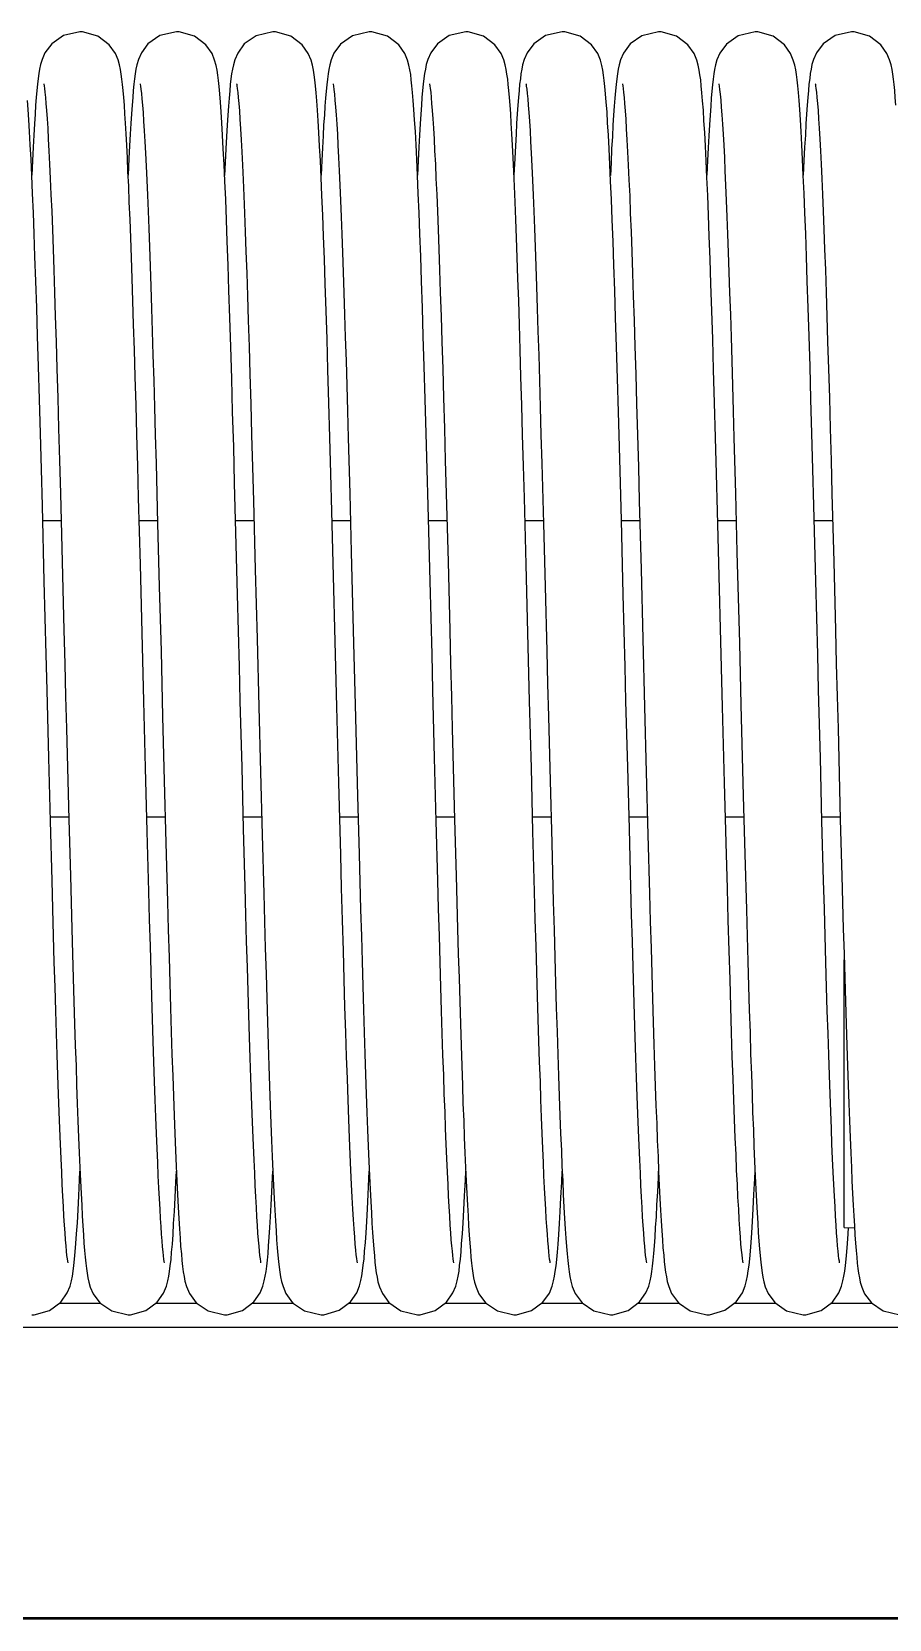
# Model space of a CAD drawing. Header units: millimetres. Extents: x 21899 to 38731, y -5425 to 3612.
# Drawn here: x 23030.2 to 23101.3, y -2790.7 to -2658.9 of the extents above; entities that cross this region are included whole.
import ezdxf

# ---------------------------------------------------------------- set-up
doc = ezdxf.new("R2010")
doc.units = ezdxf.units.MM

msp = doc.modelspace()

# ---------------------------------------------------------------- linework, layer by layer
at = {"color": 7, "linetype": 'Continuous'}
for p, q in [((23056.43, -2692.61), (23056.56, -2697.24)), ((23088.43, -2692.61), (23088.56, -2697.24)), ((23040.49, -2694.75), (23040.62, -2699.74)), ((23072.49, -2694.75), (23072.62, -2699.74)), ((23032.56, -2697.25), (23032.71, -2702.91)), ((23056.56, -2697.24), (23056.68, -2702.1)), ((23064.56, -2697.25), (23064.71, -2702.91)), ((23088.56, -2697.24), (23088.68, -2702.1)), ((23096.56, -2697.25), (23096.71, -2702.91)), ((23031.22, -2704.51), (23031.06, -2698.28)), ((23039.19, -2703.14), (23039.04, -2697.61)), ((23048.57, -2697.84), (23048.72, -2703.54)), ((23063.22, -2704.51), (23063.06, -2698.28)), ((23071.19, -2703.14), (23071.04, -2697.61)), ((23080.57, -2697.84), (23080.72, -2703.54)), ((23095.22, -2704.51), (23095.06, -2698.28)), ((23031.09, -2699.47), (23032.62, -2699.47)), ((23039.09, -2699.47), (23040.62, -2699.47)), ((23040.62, -2699.74), (23040.76, -2704.97)), ((23047.09, -2699.47), (23048.62, -2699.47)), ((23055.09, -2699.47), (23056.62, -2699.47)), ((23063.09, -2699.47), (23064.62, -2699.47)), ((23071.09, -2699.47), (23072.62, -2699.47)), ((23072.62, -2699.74), (23072.76, -2704.97)), ((23079.09, -2699.47), (23080.62, -2699.47)), ((23087.09, -2699.47), (23088.62, -2699.47)), ((23095.09, -2699.47), (23096.62, -2699.47)), ((23056.68, -2702.1), (23056.88, -2709.67)), ((23088.68, -2702.1), (23088.88, -2709.67)), ((23039.33, -2708.82), (23039.19, -2703.14)), ((23048.72, -2703.54), (23048.87, -2709.3)), ((23071.33, -2708.82), (23071.19, -2703.14)), ((23080.72, -2703.54), (23080.87, -2709.3)), ((23031.73, -2724.45), (23031.6, -2719.18)), ((23063.73, -2724.45), (23063.6, -2719.18)), ((23095.73, -2724.45), (23095.6, -2719.18)), ((23039.75, -2725.31), (23039.62, -2720.01)), ((23041.17, -2721.08), (23041.31, -2726.24)), ((23047.75, -2725.09), (23047.62, -2719.95)), ((23049.15, -2720.38), (23049.29, -2725.57)), ((23071.75, -2725.31), (23071.62, -2720.01)), ((23073.17, -2721.08), (23073.31, -2726.24)), ((23079.75, -2725.09), (23079.62, -2719.95)), ((23081.15, -2720.38), (23081.29, -2725.57)), ((23055.81, -2727.21), (23055.65, -2721.26)), ((23057.2, -2722.33), (23057.33, -2727.18)), ((23087.81, -2727.21), (23087.65, -2721.26)), ((23089.2, -2722.33), (23089.33, -2727.18)), ((23031.72, -2724.08), (23033.25, -2724.08)), ((23031.86, -2729.38), (23031.73, -2724.45)), ((23033.25, -2724.3), (23033.38, -2728.98)), ((23039.72, -2724.08), (23041.25, -2724.08)), ((23047.72, -2724.08), (23049.25, -2724.08)), ((23047.88, -2729.92), (23047.75, -2725.09)), ((23055.72, -2724.08), (23057.25, -2724.08)), ((23063.72, -2724.08), (23065.25, -2724.08)), ((23063.86, -2729.38), (23063.73, -2724.45)), ((23065.25, -2724.3), (23065.38, -2728.98)), ((23071.72, -2724.08), (23073.25, -2724.08)), ((23079.72, -2724.08), (23081.25, -2724.08)), ((23079.88, -2729.92), (23079.75, -2725.09)), ((23087.72, -2724.08), (23089.25, -2724.08)), ((23095.72, -2724.08), (23097.25, -2724.08)), ((23095.86, -2729.38), (23095.73, -2724.45)), ((23097.25, -2724.3), (23097.38, -2728.98)), ((23039.89, -2730.27), (23039.75, -2725.31)), ((23041.31, -2726.24), (23041.44, -2731.14)), ((23049.29, -2725.57), (23049.42, -2730.45)), ((23071.89, -2730.27), (23071.75, -2725.31)), ((23073.31, -2726.24), (23073.44, -2731.14)), ((23081.29, -2725.57), (23081.42, -2730.45)), ((23057.33, -2727.18), (23057.46, -2731.78)), ((23089.33, -2727.18), (23089.46, -2731.78)), ((23033.38, -2728.98), (23033.5, -2733.37)), ((23065.38, -2728.98), (23065.5, -2733.37)), ((23097.38, -2728.98), (23097.5, -2733.37)), ((23097.5, -2733.37), (23097.56, -2735.46)), ((23097.57, -2758.16), (23097.57, -2735.94)), ((23097.57, -2758.16), (23098.43, -2758.21)), ((23097.84, -2759.5), (23097.9, -2758.69)), ((23097.9, -2758.69), (23097.93, -2758.18)), ((23035.9, -2764.47), (23032.44, -2764.47)), ((23043.9, -2764.47), (23040.44, -2764.47)), ((23051.91, -2764.47), (23048.44, -2764.47)), ((23059.91, -2764.47), (23056.43, -2764.47)), ((23067.9, -2764.47), (23064.44, -2764.47)), ((23075.9, -2764.47), (23072.44, -2764.47)), ((23083.91, -2764.47), (23080.44, -2764.47)), ((23091.91, -2764.47), (23088.43, -2764.47)), ((23099.9, -2764.47), (23096.44, -2764.47)), ((23550.07, -2766.47), (22334.07, -2766.47)), ((25027.76, -2790.56), (22358.76, -2790.56))]:
    msp.add_line(p, q, dxfattribs=at)
at = {"color": 9, "linetype": 'Continuous'}
msp.add_line((25027.76, -2790.69), (22358.76, -2790.69), dxfattribs=at)
at = {"color": 7, "linetype": 'Continuous'}
for points in [[(23034.18, -2658.91), (23032.81, -2659.23), (23031.83, -2659.91), (23031.27, -2660.66), (23031.03, -2661.22), (23030.9, -2661.64), (23030.83, -2662.01), (23030.76, -2662.39), (23030.71, -2662.8), (23030.65, -2663.26), (23030.6, -2663.78), (23030.55, -2664.36), (23030.5, -2665.01)], [(23037.86, -2665.01), (23037.81, -2664.37), (23037.76, -2663.8), (23037.71, -2663.29), (23037.66, -2662.84), (23037.6, -2662.43), (23037.54, -2662.05), (23037.46, -2661.66), (23037.34, -2661.24), (23037.12, -2660.71), (23036.6, -2659.99), (23035.66, -2659.28), (23034.39, -2658.92), (23034.18, -2658.91)], [(23042.18, -2658.91), (23040.8, -2659.23), (23039.82, -2659.92), (23039.27, -2660.67), (23039.02, -2661.23), (23038.9, -2661.65), (23038.82, -2662.02), (23038.76, -2662.4), (23038.71, -2662.81), (23038.65, -2663.27), (23038.6, -2663.79), (23038.55, -2664.37), (23038.5, -2665.02)], [(23047.09, -2699.46), (23047.01, -2696.38), (23046.93, -2693.38), (23046.84, -2690.47), (23046.77, -2687.69), (23046.69, -2685.08), (23046.61, -2682.65), (23046.54, -2680.38), (23046.47, -2678.28), (23046.4, -2676.33), (23046.33, -2674.52), (23046.27, -2672.85), (23046.2, -2671.32), (23046.14, -2669.92), (23046.07, -2668.64), (23046.01, -2667.5), (23045.95, -2666.47), (23045.9, -2665.56), (23045.84, -2664.76), (23045.78, -2664.07), (23045.73, -2663.47), (23045.67, -2662.95), (23045.61, -2662.51), (23045.55, -2662.11), (23045.47, -2661.72), (23045.35, -2661.28), (23045.13, -2660.73), (23044.61, -2660), (23043.67, -2659.29), (23042.4, -2658.92), (23042.18, -2658.91)], [(23050.18, -2658.91), (23048.79, -2659.24), (23047.81, -2659.93), (23047.26, -2660.68), (23047.02, -2661.24), (23046.9, -2661.66), (23046.82, -2662.03), (23046.76, -2662.42), (23046.7, -2662.83), (23046.65, -2663.3), (23046.6, -2663.83), (23046.55, -2664.42), (23046.5, -2665.09)], [(23053.83, -2664.66), (23053.77, -2663.99), (23053.72, -2663.41), (23053.67, -2662.91), (23053.61, -2662.48), (23053.55, -2662.09), (23053.47, -2661.7), (23053.35, -2661.27), (23053.12, -2660.72), (23052.61, -2659.99), (23051.67, -2659.29), (23050.4, -2658.92), (23050.18, -2658.91)], [(23058.18, -2658.91), (23056.78, -2659.24), (23055.8, -2659.94), (23055.25, -2660.69), (23055.02, -2661.25), (23054.9, -2661.67), (23054.82, -2662.04), (23054.76, -2662.42), (23054.7, -2662.84), (23054.65, -2663.31), (23054.6, -2663.84), (23054.55, -2664.43), (23054.5, -2665.09)], [(23061.83, -2664.61), (23061.77, -2663.96), (23061.72, -2663.39), (23061.66, -2662.9), (23061.61, -2662.47), (23061.55, -2662.08), (23061.47, -2661.69), (23061.35, -2661.27), (23061.13, -2660.73), (23060.62, -2660.01), (23059.68, -2659.29), (23058.4, -2658.92), (23058.18, -2658.91)], [(23066.18, -2658.91), (23064.81, -2659.23), (23063.83, -2659.91), (23063.27, -2660.66), (23063.03, -2661.22), (23062.9, -2661.64), (23062.83, -2662.01), (23062.76, -2662.39), (23062.71, -2662.8), (23062.65, -2663.26), (23062.6, -2663.78), (23062.55, -2664.36), (23062.5, -2665.01)], [(23069.86, -2665.01), (23069.81, -2664.37), (23069.76, -2663.8), (23069.71, -2663.29), (23069.66, -2662.84), (23069.6, -2662.43), (23069.54, -2662.05), (23069.46, -2661.66), (23069.34, -2661.24), (23069.12, -2660.71), (23068.6, -2659.99), (23067.66, -2659.28), (23066.39, -2658.92), (23066.18, -2658.91)], [(23074.18, -2658.91), (23072.8, -2659.23), (23071.82, -2659.92), (23071.27, -2660.67), (23071.02, -2661.23), (23070.9, -2661.65), (23070.82, -2662.02), (23070.76, -2662.4), (23070.71, -2662.81), (23070.65, -2663.27), (23070.6, -2663.79), (23070.55, -2664.37), (23070.5, -2665.02)], [(23079.09, -2699.46), (23079.01, -2696.38), (23078.93, -2693.38), (23078.84, -2690.47), (23078.77, -2687.69), (23078.69, -2685.08), (23078.61, -2682.65), (23078.54, -2680.38), (23078.47, -2678.28), (23078.4, -2676.33), (23078.33, -2674.52), (23078.27, -2672.85), (23078.2, -2671.32), (23078.14, -2669.92), (23078.07, -2668.64), (23078.01, -2667.5), (23077.95, -2666.47), (23077.9, -2665.56), (23077.84, -2664.76), (23077.78, -2664.07), (23077.73, -2663.47), (23077.67, -2662.95), (23077.61, -2662.51), (23077.55, -2662.11), (23077.47, -2661.72), (23077.35, -2661.28), (23077.13, -2660.73), (23076.61, -2660), (23075.67, -2659.29), (23074.4, -2658.92), (23074.18, -2658.91)], [(23082.18, -2658.91), (23080.79, -2659.24), (23079.81, -2659.93), (23079.26, -2660.68), (23079.02, -2661.24), (23078.9, -2661.66), (23078.82, -2662.03), (23078.76, -2662.42), (23078.7, -2662.83), (23078.65, -2663.3), (23078.6, -2663.83), (23078.55, -2664.42), (23078.5, -2665.09)], [(23085.83, -2664.66), (23085.77, -2663.99), (23085.72, -2663.41), (23085.67, -2662.91), (23085.61, -2662.48), (23085.55, -2662.09), (23085.47, -2661.7), (23085.35, -2661.27), (23085.12, -2660.72), (23084.61, -2659.99), (23083.67, -2659.29), (23082.4, -2658.92), (23082.18, -2658.91)], [(23090.18, -2658.91), (23088.78, -2659.24), (23087.8, -2659.94), (23087.25, -2660.69), (23087.02, -2661.25), (23086.9, -2661.67), (23086.82, -2662.04), (23086.76, -2662.42), (23086.7, -2662.84), (23086.65, -2663.31), (23086.6, -2663.84), (23086.55, -2664.43), (23086.5, -2665.09)], [(23093.83, -2664.61), (23093.77, -2663.96), (23093.72, -2663.39), (23093.66, -2662.9), (23093.61, -2662.47), (23093.55, -2662.08), (23093.47, -2661.69), (23093.35, -2661.27), (23093.13, -2660.73), (23092.62, -2660.01), (23091.68, -2659.29), (23090.4, -2658.92), (23090.18, -2658.91)], [(23098.18, -2658.91), (23096.81, -2659.23), (23095.83, -2659.91), (23095.27, -2660.66), (23095.03, -2661.22), (23094.9, -2661.64), (23094.83, -2662.01), (23094.76, -2662.39), (23094.71, -2662.8), (23094.65, -2663.26), (23094.6, -2663.78), (23094.55, -2664.36), (23094.5, -2665.01)], [(23101.86, -2665.01), (23101.81, -2664.37), (23101.76, -2663.8), (23101.71, -2663.29), (23101.66, -2662.84), (23101.6, -2662.43), (23101.54, -2662.05), (23101.46, -2661.66), (23101.34, -2661.24), (23101.12, -2660.71), (23100.6, -2659.99), (23099.66, -2659.28), (23098.39, -2658.92), (23098.18, -2658.91)], [(23031.17, -2663.25), (23031.18, -2663.26), (23031.2, -2663.39), (23031.23, -2663.62), (23031.27, -2663.94), (23031.31, -2664.36), (23031.35, -2664.86), (23031.4, -2665.46), (23031.45, -2666.14), (23031.5, -2666.93), (23031.55, -2667.82), (23031.6, -2668.81), (23031.66, -2669.9), (23031.71, -2671.1), (23031.77, -2672.41), (23031.83, -2673.82), (23031.89, -2675.33), (23031.95, -2676.96), (23032.01, -2678.69), (23032.07, -2680.55), (23032.13, -2682.53), (23032.2, -2684.64), (23032.27, -2686.9), (23032.34, -2689.3), (23032.41, -2691.84), (23032.48, -2694.5), (23032.56, -2697.25)], [(23039.17, -2663.24), (23039.18, -2663.27), (23039.2, -2663.42), (23039.24, -2663.68), (23039.28, -2664.03), (23039.32, -2664.48), (23039.36, -2665.01), (23039.41, -2665.63), (23039.46, -2666.34), (23039.51, -2667.14), (23039.56, -2668.02), (23039.61, -2669), (23039.67, -2670.07), (23039.72, -2671.22), (23039.77, -2672.47), (23039.83, -2673.81), (23039.88, -2675.24), (23039.94, -2676.76), (23040, -2678.37), (23040.05, -2680.07), (23040.11, -2681.88), (23040.17, -2683.78), (23040.23, -2685.77), (23040.3, -2687.87), (23040.36, -2690.07), (23040.42, -2692.37), (23040.49, -2694.75)], [(23047.17, -2663.25), (23047.18, -2663.26), (23047.2, -2663.39), (23047.23, -2663.63), (23047.27, -2663.96), (23047.31, -2664.38), (23047.35, -2664.88), (23047.4, -2665.49), (23047.45, -2666.18), (23047.5, -2666.98), (23047.55, -2667.88), (23047.61, -2668.88), (23047.66, -2669.99), (23047.72, -2671.2), (23047.78, -2672.53), (23047.83, -2673.96), (23047.89, -2675.51), (23047.95, -2677.16), (23048.02, -2678.94), (23048.08, -2680.84), (23048.14, -2682.87), (23048.21, -2685.04), (23048.28, -2687.35), (23048.35, -2689.8), (23048.42, -2692.38), (23048.5, -2695.07), (23048.57, -2697.84)], [(23055.17, -2663.24), (23055.18, -2663.27), (23055.2, -2663.43), (23055.24, -2663.71), (23055.28, -2664.1), (23055.33, -2664.58), (23055.38, -2665.16), (23055.43, -2665.82), (23055.48, -2666.58), (23055.53, -2667.42), (23055.58, -2668.34), (23055.63, -2669.35), (23055.68, -2670.45), (23055.74, -2671.64), (23055.79, -2672.91), (23055.85, -2674.27), (23055.9, -2675.72), (23055.96, -2677.25), (23056.01, -2678.87), (23056.07, -2680.58), (23056.13, -2682.38), (23056.19, -2684.26), (23056.25, -2686.22), (23056.31, -2688.27), (23056.37, -2690.4), (23056.43, -2692.61)], [(23063.17, -2663.25), (23063.18, -2663.26), (23063.2, -2663.39), (23063.23, -2663.62), (23063.27, -2663.94), (23063.31, -2664.36), (23063.35, -2664.86), (23063.4, -2665.46), (23063.45, -2666.14), (23063.5, -2666.93), (23063.55, -2667.82), (23063.6, -2668.81), (23063.66, -2669.9), (23063.71, -2671.1), (23063.77, -2672.41), (23063.83, -2673.82), (23063.89, -2675.33), (23063.95, -2676.96), (23064.01, -2678.69), (23064.07, -2680.55), (23064.13, -2682.53), (23064.2, -2684.64), (23064.27, -2686.9), (23064.34, -2689.3), (23064.41, -2691.84), (23064.48, -2694.5), (23064.56, -2697.25)], [(23071.17, -2663.24), (23071.18, -2663.27), (23071.2, -2663.42), (23071.24, -2663.68), (23071.28, -2664.03), (23071.32, -2664.48), (23071.36, -2665.01), (23071.41, -2665.63), (23071.46, -2666.34), (23071.51, -2667.14), (23071.56, -2668.02), (23071.61, -2669), (23071.67, -2670.07), (23071.72, -2671.22), (23071.77, -2672.47), (23071.83, -2673.81), (23071.88, -2675.24), (23071.94, -2676.76), (23072, -2678.37), (23072.05, -2680.07), (23072.11, -2681.88), (23072.17, -2683.78), (23072.23, -2685.77), (23072.3, -2687.87), (23072.36, -2690.07), (23072.42, -2692.37), (23072.49, -2694.75)], [(23079.17, -2663.25), (23079.18, -2663.26), (23079.2, -2663.39), (23079.23, -2663.63), (23079.27, -2663.96), (23079.31, -2664.38), (23079.35, -2664.88), (23079.4, -2665.49), (23079.45, -2666.18), (23079.5, -2666.98), (23079.55, -2667.88), (23079.61, -2668.88), (23079.66, -2669.99), (23079.72, -2671.2), (23079.78, -2672.53), (23079.83, -2673.96), (23079.89, -2675.51), (23079.95, -2677.16), (23080.02, -2678.94), (23080.08, -2680.84), (23080.14, -2682.87), (23080.21, -2685.04), (23080.28, -2687.35), (23080.35, -2689.8), (23080.42, -2692.38), (23080.5, -2695.07), (23080.57, -2697.84)], [(23087.17, -2663.24), (23087.18, -2663.27), (23087.2, -2663.43), (23087.24, -2663.71), (23087.28, -2664.1), (23087.33, -2664.58), (23087.38, -2665.16), (23087.43, -2665.82), (23087.48, -2666.58), (23087.53, -2667.42), (23087.58, -2668.34), (23087.63, -2669.35), (23087.68, -2670.45), (23087.74, -2671.64), (23087.79, -2672.91), (23087.85, -2674.27), (23087.9, -2675.72), (23087.96, -2677.25), (23088.01, -2678.87), (23088.07, -2680.58), (23088.13, -2682.38), (23088.19, -2684.26), (23088.25, -2686.22), (23088.31, -2688.27), (23088.37, -2690.4), (23088.43, -2692.61)], [(23095.17, -2663.25), (23095.18, -2663.26), (23095.2, -2663.39), (23095.23, -2663.62), (23095.27, -2663.94), (23095.31, -2664.36), (23095.35, -2664.86), (23095.4, -2665.46), (23095.45, -2666.14), (23095.5, -2666.93), (23095.55, -2667.82), (23095.6, -2668.81), (23095.66, -2669.9), (23095.71, -2671.1), (23095.77, -2672.41), (23095.83, -2673.82), (23095.89, -2675.33), (23095.95, -2676.96), (23096.01, -2678.69), (23096.07, -2680.55), (23096.13, -2682.53), (23096.2, -2684.64), (23096.27, -2686.9), (23096.34, -2689.3), (23096.41, -2691.84), (23096.48, -2694.5), (23096.56, -2697.25)], [(23031.06, -2698.28), (23030.98, -2695.22), (23030.89, -2692.25), (23030.81, -2689.4), (23030.74, -2686.7), (23030.66, -2684.17), (23030.59, -2681.82), (23030.51, -2679.62), (23030.44, -2677.58), (23030.38, -2675.69), (23030.31, -2673.94), (23030.24, -2672.33), (23030.18, -2670.85), (23030.12, -2669.5), (23030.06, -2668.29), (23030, -2667.19), (23029.94, -2666.22), (23029.88, -2665.36), (23029.83, -2664.61)], [(23030.5, -2665.01), (23030.45, -2665.75), (23030.4, -2666.57), (23030.35, -2667.49), (23030.29, -2668.5), (23030.23, -2669.63), (23030.18, -2670.83)], [(23039.04, -2697.61), (23038.97, -2694.94), (23038.9, -2692.37), (23038.83, -2689.9), (23038.76, -2687.55), (23038.69, -2685.32), (23038.63, -2683.22), (23038.57, -2681.25), (23038.51, -2679.39), (23038.45, -2677.65), (23038.39, -2676.02), (23038.33, -2674.49), (23038.27, -2673.06), (23038.22, -2671.74), (23038.16, -2670.51), (23038.11, -2669.38), (23038.06, -2668.34), (23038.01, -2667.38), (23037.96, -2666.51), (23037.91, -2665.72), (23037.86, -2665.01)], [(23038.5, -2665.02), (23038.45, -2665.74), (23038.4, -2666.54), (23038.35, -2667.42), (23038.3, -2668.39), (23038.24, -2669.44), (23038.18, -2670.83)], [(23046.5, -2665.09), (23046.44, -2665.84), (23046.39, -2666.68), (23046.34, -2667.61), (23046.28, -2668.64), (23046.23, -2669.77), (23046.18, -2670.84)], [(23055.07, -2698.72), (23054.99, -2695.6), (23054.9, -2692.59), (23054.82, -2689.71), (23054.74, -2686.99), (23054.67, -2684.44), (23054.59, -2682.07), (23054.52, -2679.85), (23054.45, -2677.8), (23054.38, -2675.89), (23054.32, -2674.13), (23054.25, -2672.5), (23054.19, -2671), (23054.12, -2669.64), (23054.06, -2668.4), (23054, -2667.29), (23053.94, -2666.3), (23053.89, -2665.43), (23053.83, -2664.66)], [(23054.5, -2665.09), (23054.45, -2665.83), (23054.39, -2666.65), (23054.34, -2667.55), (23054.29, -2668.54), (23054.24, -2669.61), (23054.18, -2670.83)], [(23063.06, -2698.28), (23062.98, -2695.22), (23062.89, -2692.25), (23062.81, -2689.4), (23062.74, -2686.7), (23062.66, -2684.17), (23062.59, -2681.82), (23062.51, -2679.62), (23062.44, -2677.58), (23062.38, -2675.69), (23062.31, -2673.94), (23062.24, -2672.33), (23062.18, -2670.85), (23062.12, -2669.5), (23062.06, -2668.29), (23062, -2667.19), (23061.94, -2666.22), (23061.88, -2665.36), (23061.83, -2664.61)], [(23062.5, -2665.01), (23062.45, -2665.75), (23062.4, -2666.57), (23062.35, -2667.49), (23062.29, -2668.5), (23062.23, -2669.63), (23062.18, -2670.83)], [(23071.04, -2697.61), (23070.97, -2694.94), (23070.9, -2692.37), (23070.83, -2689.9), (23070.76, -2687.55), (23070.69, -2685.32), (23070.63, -2683.22), (23070.57, -2681.25), (23070.51, -2679.39), (23070.45, -2677.65), (23070.39, -2676.02), (23070.33, -2674.49), (23070.27, -2673.06), (23070.22, -2671.74), (23070.16, -2670.51), (23070.11, -2669.38), (23070.06, -2668.34), (23070.01, -2667.38), (23069.96, -2666.51), (23069.91, -2665.72), (23069.86, -2665.01)], [(23070.5, -2665.02), (23070.45, -2665.74), (23070.4, -2666.54), (23070.35, -2667.42), (23070.3, -2668.39), (23070.24, -2669.44), (23070.18, -2670.83)], [(23078.5, -2665.09), (23078.44, -2665.84), (23078.39, -2666.68), (23078.34, -2667.61), (23078.28, -2668.64), (23078.23, -2669.77), (23078.18, -2670.84)], [(23087.07, -2698.72), (23086.99, -2695.6), (23086.9, -2692.59), (23086.82, -2689.71), (23086.74, -2686.99), (23086.67, -2684.44), (23086.59, -2682.07), (23086.52, -2679.85), (23086.45, -2677.8), (23086.38, -2675.89), (23086.32, -2674.13), (23086.25, -2672.5), (23086.19, -2671), (23086.12, -2669.64), (23086.06, -2668.4), (23086, -2667.29), (23085.94, -2666.3), (23085.89, -2665.43), (23085.83, -2664.66)], [(23086.5, -2665.09), (23086.45, -2665.83), (23086.39, -2666.65), (23086.34, -2667.55), (23086.29, -2668.54), (23086.24, -2669.61), (23086.18, -2670.83)], [(23095.06, -2698.28), (23094.98, -2695.22), (23094.89, -2692.25), (23094.81, -2689.4), (23094.74, -2686.7), (23094.66, -2684.17), (23094.59, -2681.82), (23094.51, -2679.62), (23094.44, -2677.58), (23094.38, -2675.69), (23094.31, -2673.94), (23094.24, -2672.33), (23094.18, -2670.85), (23094.12, -2669.5), (23094.06, -2668.29), (23094, -2667.19), (23093.94, -2666.22), (23093.88, -2665.36), (23093.83, -2664.61)], [(23094.5, -2665.01), (23094.45, -2665.75), (23094.4, -2666.57), (23094.35, -2667.49), (23094.29, -2668.5), (23094.23, -2669.63), (23094.18, -2670.83)], [(23055.32, -2708.45), (23055.24, -2705.18), (23055.07, -2698.72)], [(23087.32, -2708.45), (23087.24, -2705.18), (23087.07, -2698.72)], [(23047.62, -2719.95), (23047.47, -2714.47), (23047.4, -2711.6), (23047.33, -2708.66), (23047.25, -2705.63), (23047.09, -2699.46)], [(23079.62, -2719.95), (23079.47, -2714.47), (23079.4, -2711.6), (23079.33, -2708.66), (23079.25, -2705.63), (23079.09, -2699.46)], [(23032.71, -2702.91), (23032.85, -2708.6), (23032.92, -2711.38), (23032.99, -2714.1), (23033.06, -2716.75), (23033.25, -2724.3)], [(23064.71, -2702.91), (23064.85, -2708.6), (23064.92, -2711.38), (23064.99, -2714.1), (23065.06, -2716.75), (23065.25, -2724.3)], [(23096.71, -2702.91), (23096.85, -2708.6), (23096.92, -2711.38), (23096.99, -2714.1), (23097.06, -2716.75), (23097.25, -2724.3)], [(23031.6, -2719.18), (23031.45, -2713.56), (23031.38, -2710.62), (23031.22, -2704.51)], [(23040.76, -2704.97), (23040.9, -2710.34), (23040.96, -2713.04), (23041.03, -2715.74), (23041.17, -2721.08)], [(23063.6, -2719.18), (23063.45, -2713.56), (23063.38, -2710.62), (23063.22, -2704.51)], [(23072.76, -2704.97), (23072.9, -2710.34), (23072.96, -2713.04), (23073.03, -2715.74), (23073.17, -2721.08)], [(23095.6, -2719.18), (23095.45, -2713.56), (23095.38, -2710.62), (23095.22, -2704.51)], [(23039.62, -2720.01), (23039.48, -2714.48), (23039.33, -2708.82)], [(23048.87, -2709.3), (23049.01, -2714.94), (23049.15, -2720.38)], [(23055.65, -2721.26), (23055.49, -2714.96), (23055.32, -2708.45)], [(23071.62, -2720.01), (23071.48, -2714.48), (23071.33, -2708.82)], [(23080.87, -2709.3), (23081.01, -2714.94), (23081.15, -2720.38)], [(23087.65, -2721.26), (23087.49, -2714.96), (23087.32, -2708.45)], [(23056.88, -2709.67), (23057.01, -2714.78), (23057.2, -2722.33)], [(23088.88, -2709.67), (23089.01, -2714.78), (23089.2, -2722.33)], [(23057.19, -2761.09), (23057.17, -2760.97), (23057.14, -2760.75), (23057.1, -2760.44), (23057.06, -2760.04), (23057.01, -2759.55), (23056.97, -2758.97), (23056.92, -2758.29), (23056.87, -2757.51), (23056.82, -2756.64), (23056.76, -2755.66), (23056.71, -2754.59), (23056.65, -2753.4), (23056.6, -2752.11), (23056.54, -2750.72), (23056.48, -2749.21), (23056.42, -2747.58), (23056.36, -2745.83), (23056.29, -2743.97), (23056.23, -2741.97), (23056.16, -2739.85), (23056.1, -2737.59), (23056.03, -2735.2), (23055.95, -2732.67), (23055.88, -2730), (23055.81, -2727.21)], [(23089.19, -2761.09), (23089.17, -2760.97), (23089.14, -2760.75), (23089.1, -2760.44), (23089.06, -2760.04), (23089.01, -2759.55), (23088.97, -2758.97), (23088.92, -2758.29), (23088.87, -2757.51), (23088.82, -2756.64), (23088.76, -2755.66), (23088.71, -2754.59), (23088.65, -2753.4), (23088.6, -2752.11), (23088.54, -2750.72), (23088.48, -2749.21), (23088.42, -2747.58), (23088.36, -2745.83), (23088.29, -2743.97), (23088.23, -2741.97), (23088.16, -2739.85), (23088.1, -2737.59), (23088.03, -2735.2), (23087.95, -2732.67), (23087.88, -2730), (23087.81, -2727.21)], [(23033.19, -2761.09), (23033.17, -2760.97), (23033.14, -2760.77), (23033.1, -2760.49), (23033.07, -2760.13), (23033.03, -2759.7), (23032.98, -2759.19), (23032.94, -2758.62), (23032.9, -2757.97), (23032.85, -2757.24), (23032.81, -2756.44), (23032.76, -2755.57), (23032.71, -2754.61), (23032.66, -2753.57), (23032.61, -2752.45), (23032.56, -2751.25), (23032.51, -2749.96), (23032.46, -2748.57), (23032.4, -2747.09), (23032.35, -2745.52), (23032.29, -2743.84), (23032.23, -2742.07), (23032.17, -2740.19), (23032.11, -2738.21), (23032.05, -2736.14), (23031.99, -2733.97), (23031.93, -2731.72), (23031.86, -2729.38)], [(23041.19, -2761.09), (23041.17, -2760.99), (23041.14, -2760.8), (23041.11, -2760.53), (23041.07, -2760.18), (23041.03, -2759.77), (23040.99, -2759.28), (23040.95, -2758.73), (23040.91, -2758.1), (23040.86, -2757.41), (23040.82, -2756.64), (23040.77, -2755.79), (23040.72, -2754.87), (23040.67, -2753.87), (23040.63, -2752.78), (23040.58, -2751.62), (23040.52, -2750.36), (23040.47, -2749.02), (23040.42, -2747.58), (23040.37, -2746.05), (23040.31, -2744.43), (23040.25, -2742.71), (23040.2, -2740.89), (23040.14, -2738.97), (23040.08, -2736.95), (23040.02, -2734.83), (23039.95, -2732.6), (23039.89, -2730.27)], [(23049.19, -2761.09), (23049.17, -2760.98), (23049.14, -2760.78), (23049.1, -2760.5), (23049.07, -2760.14), (23049.03, -2759.72), (23048.99, -2759.22), (23048.94, -2758.64), (23048.9, -2758), (23048.85, -2757.29), (23048.81, -2756.5), (23048.76, -2755.63), (23048.71, -2754.69), (23048.67, -2753.66), (23048.62, -2752.56), (23048.57, -2751.37), (23048.51, -2750.1), (23048.46, -2748.74), (23048.41, -2747.28), (23048.35, -2745.74), (23048.3, -2744.1), (23048.24, -2742.36), (23048.18, -2740.52), (23048.13, -2738.58), (23048.07, -2736.55), (23048, -2734.43), (23047.94, -2732.22), (23047.88, -2729.92)], [(23065.19, -2761.09), (23065.17, -2760.97), (23065.14, -2760.77), (23065.1, -2760.49), (23065.07, -2760.13), (23065.03, -2759.7), (23064.98, -2759.19), (23064.94, -2758.62), (23064.9, -2757.97), (23064.85, -2757.24), (23064.81, -2756.44), (23064.76, -2755.57), (23064.71, -2754.61), (23064.66, -2753.57), (23064.61, -2752.45), (23064.56, -2751.25), (23064.51, -2749.96), (23064.46, -2748.57), (23064.4, -2747.09), (23064.35, -2745.52), (23064.29, -2743.84), (23064.23, -2742.07), (23064.17, -2740.19), (23064.11, -2738.21), (23064.05, -2736.14), (23063.99, -2733.97), (23063.93, -2731.72), (23063.86, -2729.38)], [(23073.19, -2761.09), (23073.17, -2760.99), (23073.14, -2760.8), (23073.11, -2760.53), (23073.07, -2760.18), (23073.03, -2759.77), (23072.99, -2759.28), (23072.95, -2758.73), (23072.91, -2758.1), (23072.86, -2757.41), (23072.82, -2756.64), (23072.77, -2755.79), (23072.72, -2754.87), (23072.67, -2753.87), (23072.63, -2752.78), (23072.58, -2751.62), (23072.52, -2750.36), (23072.47, -2749.02), (23072.42, -2747.58), (23072.37, -2746.05), (23072.31, -2744.43), (23072.25, -2742.71), (23072.2, -2740.89), (23072.14, -2738.97), (23072.08, -2736.95), (23072.02, -2734.83), (23071.95, -2732.6), (23071.89, -2730.27)], [(23081.19, -2761.09), (23081.17, -2760.98), (23081.14, -2760.78), (23081.1, -2760.5), (23081.07, -2760.14), (23081.03, -2759.72), (23080.99, -2759.22), (23080.94, -2758.64), (23080.9, -2758), (23080.85, -2757.29), (23080.81, -2756.5), (23080.76, -2755.63), (23080.71, -2754.69), (23080.67, -2753.66), (23080.62, -2752.56), (23080.57, -2751.37), (23080.51, -2750.1), (23080.46, -2748.74), (23080.41, -2747.28), (23080.35, -2745.74), (23080.3, -2744.1), (23080.24, -2742.36), (23080.18, -2740.52), (23080.13, -2738.58), (23080.07, -2736.55), (23080, -2734.43), (23079.94, -2732.22), (23079.88, -2729.92)], [(23097.19, -2761.09), (23097.17, -2760.97), (23097.14, -2760.77), (23097.1, -2760.49), (23097.07, -2760.13), (23097.03, -2759.7), (23096.98, -2759.19), (23096.94, -2758.62), (23096.9, -2757.97), (23096.85, -2757.24), (23096.81, -2756.44), (23096.76, -2755.57), (23096.71, -2754.61), (23096.66, -2753.57), (23096.61, -2752.45), (23096.56, -2751.25), (23096.51, -2749.96), (23096.46, -2748.57), (23096.4, -2747.09), (23096.35, -2745.52), (23096.29, -2743.84), (23096.23, -2742.07), (23096.17, -2740.19), (23096.11, -2738.21), (23096.05, -2736.14), (23095.99, -2733.97), (23095.93, -2731.72), (23095.86, -2729.38)], [(23041.44, -2731.14), (23041.5, -2733.47), (23041.57, -2735.72), (23041.63, -2737.88), (23041.69, -2739.95), (23041.75, -2741.92), (23041.81, -2743.8), (23041.87, -2745.59), (23041.93, -2747.28), (23041.99, -2748.88), (23042.05, -2750.38), (23042.11, -2751.78), (23042.16, -2753.09), (23042.22, -2754.31), (23042.27, -2755.43), (23042.32, -2756.47), (23042.38, -2757.41), (23042.43, -2758.27), (23042.48, -2759.05), (23042.53, -2759.75)], [(23049.42, -2730.45), (23049.48, -2732.76), (23049.55, -2734.99), (23049.61, -2737.12), (23049.67, -2739.17), (23049.73, -2741.12), (23049.79, -2742.99), (23049.85, -2744.76), (23049.9, -2746.45), (23049.96, -2748.04), (23050.02, -2749.54), (23050.07, -2750.96), (23050.13, -2752.29), (23050.18, -2753.53), (23050.23, -2754.68), (23050.29, -2755.75), (23050.34, -2756.73), (23050.39, -2757.63), (23050.44, -2758.45), (23050.49, -2759.2)], [(23073.44, -2731.14), (23073.5, -2733.47), (23073.57, -2735.72), (23073.63, -2737.88), (23073.69, -2739.95), (23073.75, -2741.92), (23073.81, -2743.8), (23073.87, -2745.59), (23073.93, -2747.28), (23073.99, -2748.88), (23074.05, -2750.38), (23074.11, -2751.78), (23074.16, -2753.09), (23074.22, -2754.31), (23074.27, -2755.43), (23074.32, -2756.47), (23074.38, -2757.41), (23074.43, -2758.27), (23074.48, -2759.05), (23074.53, -2759.75)], [(23081.42, -2730.45), (23081.48, -2732.76), (23081.55, -2734.99), (23081.61, -2737.12), (23081.67, -2739.17), (23081.73, -2741.12), (23081.79, -2742.99), (23081.85, -2744.76), (23081.9, -2746.45), (23081.96, -2748.04), (23082.02, -2749.54), (23082.07, -2750.96), (23082.13, -2752.29), (23082.18, -2753.53), (23082.23, -2754.68), (23082.29, -2755.75), (23082.34, -2756.73), (23082.39, -2757.63), (23082.44, -2758.45), (23082.49, -2759.2)], [(23057.46, -2731.78), (23057.52, -2733.98), (23057.58, -2736.1), (23057.64, -2738.14), (23057.7, -2740.1), (23057.76, -2741.97), (23057.81, -2743.76), (23057.87, -2745.47), (23057.93, -2747.09), (23057.98, -2748.62), (23058.04, -2750.06), (23058.09, -2751.42), (23058.14, -2752.69), (23058.2, -2753.87), (23058.25, -2754.98), (23058.3, -2756), (23058.35, -2756.94), (23058.4, -2757.8), (23058.45, -2758.59), (23058.5, -2759.3)], [(23089.46, -2731.78), (23089.52, -2733.98), (23089.58, -2736.1), (23089.64, -2738.14), (23089.7, -2740.1), (23089.76, -2741.97), (23089.81, -2743.76), (23089.87, -2745.47), (23089.93, -2747.09), (23089.98, -2748.62), (23090.04, -2750.06), (23090.09, -2751.42), (23090.14, -2752.69), (23090.2, -2753.87), (23090.25, -2754.98), (23090.3, -2756), (23090.35, -2756.94), (23090.4, -2757.8), (23090.45, -2758.59), (23090.5, -2759.3)], [(23033.5, -2733.37), (23033.56, -2735.46), (23033.62, -2737.48), (23033.68, -2739.41), (23033.73, -2741.27), (23033.79, -2743.05), (23033.85, -2744.74), (23033.9, -2746.35), (23033.95, -2747.88), (23034.01, -2749.33), (23034.06, -2750.69), (23034.11, -2751.98), (23034.17, -2753.18), (23034.22, -2754.3), (23034.27, -2755.35), (23034.32, -2756.31), (23034.37, -2757.21), (23034.42, -2758.03), (23034.46, -2758.78), (23034.51, -2759.46), (23034.56, -2760.07), (23034.61, -2760.63), (23034.66, -2761.12), (23034.71, -2761.57), (23034.77, -2761.97), (23034.83, -2762.34), (23034.91, -2762.7), (23035.03, -2763.11), (23035.27, -2763.67), (23035.83, -2764.41), (23036.81, -2765.1), (23038.18, -2765.41)], [(23065.5, -2733.37), (23065.56, -2735.46), (23065.62, -2737.48), (23065.68, -2739.41), (23065.73, -2741.27), (23065.79, -2743.05), (23065.85, -2744.74), (23065.9, -2746.35), (23065.95, -2747.88), (23066.01, -2749.33), (23066.06, -2750.69), (23066.11, -2751.98), (23066.17, -2753.18), (23066.22, -2754.3), (23066.27, -2755.35), (23066.32, -2756.31), (23066.37, -2757.21), (23066.42, -2758.03), (23066.46, -2758.78), (23066.51, -2759.46), (23066.56, -2760.07), (23066.61, -2760.63), (23066.66, -2761.12), (23066.71, -2761.57), (23066.77, -2761.97), (23066.83, -2762.34), (23066.91, -2762.7), (23067.03, -2763.11), (23067.27, -2763.67), (23067.83, -2764.41), (23068.81, -2765.1), (23070.18, -2765.41)], [(23097.56, -2735.46), (23097.62, -2737.48), (23097.68, -2739.41), (23097.73, -2741.27), (23097.79, -2743.05), (23097.85, -2744.74), (23097.9, -2746.35), (23097.95, -2747.88), (23098.01, -2749.33), (23098.06, -2750.69), (23098.11, -2751.98), (23098.17, -2753.18), (23098.22, -2754.3), (23098.27, -2755.35), (23098.32, -2756.31), (23098.37, -2757.21), (23098.42, -2758.03), (23098.46, -2758.78)], [(23033.84, -2759.5), (23033.9, -2758.69), (23033.96, -2757.77), (23034.02, -2756.71), (23034.08, -2755.53), (23034.15, -2754.21), (23034.18, -2753.49)], [(23041.84, -2759.54), (23041.9, -2758.74), (23041.95, -2757.84), (23042.01, -2756.83), (23042.07, -2755.69), (23042.14, -2754.42), (23042.18, -2753.49)], [(23049.83, -2759.69), (23049.88, -2758.97), (23049.93, -2758.17), (23049.99, -2757.28), (23050.04, -2756.29), (23050.1, -2755.2), (23050.16, -2754.02), (23050.18, -2753.49)], [(23057.85, -2759.42), (23057.91, -2758.6), (23057.97, -2757.66), (23058.03, -2756.61), (23058.09, -2755.42), (23058.15, -2754.1), (23058.18, -2753.49)], [(23065.84, -2759.5), (23065.9, -2758.69), (23065.96, -2757.77), (23066.02, -2756.71), (23066.08, -2755.53), (23066.15, -2754.21), (23066.18, -2753.49)], [(23073.84, -2759.54), (23073.9, -2758.74), (23073.95, -2757.84), (23074.01, -2756.83), (23074.07, -2755.69), (23074.14, -2754.42), (23074.18, -2753.49)], [(23081.83, -2759.69), (23081.88, -2758.97), (23081.93, -2758.17), (23081.99, -2757.28), (23082.04, -2756.29), (23082.1, -2755.2), (23082.16, -2754.02), (23082.18, -2753.49)], [(23089.85, -2759.42), (23089.91, -2758.6), (23089.97, -2757.66), (23090.03, -2756.61), (23090.09, -2755.42), (23090.15, -2754.1), (23090.18, -2753.49)], [(23050.49, -2759.2), (23050.54, -2759.86), (23050.6, -2760.46), (23050.65, -2761), (23050.7, -2761.47), (23050.76, -2761.89), (23050.82, -2762.27), (23050.9, -2762.65), (23051.02, -2763.08), (23051.26, -2763.65), (23051.82, -2764.41), (23052.8, -2765.1), (23054.18, -2765.41)], [(23058.5, -2759.3), (23058.55, -2759.95), (23058.6, -2760.53), (23058.65, -2761.04), (23058.7, -2761.51), (23058.76, -2761.92), (23058.82, -2762.29), (23058.9, -2762.67), (23059.02, -2763.09), (23059.26, -2763.65), (23059.81, -2764.4), (23060.79, -2765.09), (23062.18, -2765.41)], [(23082.49, -2759.2), (23082.54, -2759.86), (23082.6, -2760.46), (23082.65, -2761), (23082.7, -2761.47), (23082.76, -2761.89), (23082.82, -2762.27), (23082.9, -2762.65), (23083.02, -2763.08), (23083.26, -2763.65), (23083.82, -2764.41), (23084.8, -2765.1), (23086.18, -2765.41)], [(23090.5, -2759.3), (23090.55, -2759.95), (23090.6, -2760.53), (23090.65, -2761.04), (23090.7, -2761.51), (23090.76, -2761.92), (23090.82, -2762.29), (23090.9, -2762.67), (23091.02, -2763.09), (23091.26, -2763.65), (23091.81, -2764.4), (23092.79, -2765.09), (23094.18, -2765.41)], [(23098.46, -2758.78), (23098.51, -2759.46), (23098.56, -2760.07), (23098.61, -2760.63), (23098.66, -2761.12), (23098.71, -2761.57), (23098.77, -2761.97), (23098.83, -2762.34), (23098.91, -2762.7), (23099.03, -2763.11), (23099.27, -2763.67), (23099.83, -2764.41), (23100.81, -2765.1), (23102.18, -2765.41)], [(23030.18, -2765.41), (23030.39, -2765.41), (23031.65, -2765.05), (23032.59, -2764.36), (23033.12, -2763.6), (23033.36, -2763.03), (23033.47, -2762.6), (23033.55, -2762.2), (23033.62, -2761.79), (23033.67, -2761.33), (23033.73, -2760.81), (23033.79, -2760.2), (23033.84, -2759.5)], [(23038.18, -2765.41), (23038.38, -2765.41), (23039.64, -2765.06), (23040.58, -2764.37), (23041.12, -2763.62), (23041.35, -2763.04), (23041.47, -2762.61), (23041.55, -2762.22), (23041.61, -2761.81), (23041.67, -2761.35), (23041.73, -2760.83), (23041.78, -2760.23), (23041.84, -2759.54)], [(23042.53, -2759.75), (23042.59, -2760.37), (23042.64, -2760.92), (23042.69, -2761.41), (23042.75, -2761.85), (23042.81, -2762.24), (23042.89, -2762.63), (23043.01, -2763.07), (23043.26, -2763.65), (23043.83, -2764.41), (23044.81, -2765.1), (23046.18, -2765.41)], [(23046.18, -2765.41), (23046.39, -2765.41), (23047.65, -2765.05), (23048.59, -2764.35), (23049.13, -2763.6), (23049.36, -2763.03), (23049.47, -2762.6), (23049.55, -2762.22), (23049.61, -2761.82), (23049.67, -2761.38), (23049.72, -2760.89), (23049.78, -2760.33), (23049.83, -2759.69)], [(23054.18, -2765.41), (23054.4, -2765.41), (23055.67, -2765.04), (23056.61, -2764.34), (23057.14, -2763.58), (23057.36, -2763.01), (23057.48, -2762.58), (23057.56, -2762.18), (23057.62, -2761.76), (23057.68, -2761.3), (23057.74, -2760.76), (23057.79, -2760.14), (23057.85, -2759.42)], [(23062.18, -2765.41), (23062.39, -2765.41), (23063.65, -2765.05), (23064.59, -2764.36), (23065.12, -2763.6), (23065.36, -2763.03), (23065.47, -2762.6), (23065.55, -2762.2), (23065.62, -2761.79), (23065.67, -2761.33), (23065.73, -2760.81), (23065.79, -2760.2), (23065.84, -2759.5)], [(23070.18, -2765.41), (23070.38, -2765.41), (23071.64, -2765.06), (23072.58, -2764.37), (23073.12, -2763.62), (23073.35, -2763.04), (23073.47, -2762.61), (23073.55, -2762.22), (23073.61, -2761.81), (23073.67, -2761.35), (23073.73, -2760.83), (23073.78, -2760.23), (23073.84, -2759.54)], [(23074.53, -2759.75), (23074.59, -2760.37), (23074.64, -2760.92), (23074.69, -2761.41), (23074.75, -2761.85), (23074.81, -2762.24), (23074.89, -2762.63), (23075.01, -2763.07), (23075.26, -2763.65), (23075.83, -2764.41), (23076.81, -2765.1), (23078.18, -2765.41)], [(23078.18, -2765.41), (23078.39, -2765.41), (23079.65, -2765.05), (23080.59, -2764.35), (23081.13, -2763.6), (23081.36, -2763.03), (23081.47, -2762.6), (23081.55, -2762.22), (23081.61, -2761.82), (23081.67, -2761.38), (23081.72, -2760.89), (23081.78, -2760.33), (23081.83, -2759.69)], [(23086.18, -2765.41), (23086.4, -2765.41), (23087.67, -2765.04), (23088.61, -2764.34), (23089.14, -2763.58), (23089.36, -2763.01), (23089.48, -2762.58), (23089.56, -2762.18), (23089.62, -2761.76), (23089.68, -2761.3), (23089.74, -2760.76), (23089.79, -2760.14), (23089.85, -2759.42)], [(23094.18, -2765.41), (23094.39, -2765.41), (23095.65, -2765.05), (23096.59, -2764.36), (23097.12, -2763.6), (23097.36, -2763.03), (23097.47, -2762.6), (23097.55, -2762.2), (23097.62, -2761.79), (23097.67, -2761.33), (23097.73, -2760.81), (23097.79, -2760.2), (23097.84, -2759.5)]]:
    msp.add_lwpolyline(points, dxfattribs=at)

doc.saveas('drawing.dxf')
